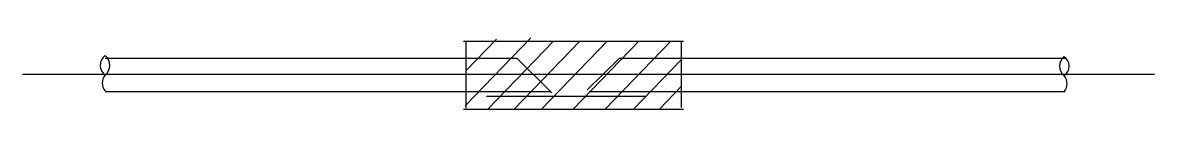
# Model space of a CAD drawing. Header units: metres. Extents: x -100676 to -96121, y -334648 to -334361.
import ezdxf

# ---------------------------------------------------------------- set-up
doc = ezdxf.new("R2010")
doc.units = ezdxf.units.M
for name, color, linetype in [('AXIS', 1, 'Continuous'), ('STEEL', 1, 'Continuous'), ('TEXT', 3, 'Continuous')]:
    doc.layers.add(name, color=color, linetype=linetype)

msp = doc.modelspace()

# ---------------------------------------------------------------- linework, layer by layer
at = {"layer": 'AXIS'}
msp.add_line((-100676.3, -334506.8), (-96120.74, -334506.8), dxfattribs=at)
at = {"layer": 'STEEL'}
for points in [[(-98902.23, -334374.41), (-98015.83, -334374.41)], [(-98892.66, -334374.41), (-98892.66, -334643.85)], [(-98025.73, -334374.41), (-98025.73, -334641.52)], [(-100344.09, -334442.65), (-98686.59, -334442.65)], [(-98686.59, -334442.65), (-98546.43, -334582.39)], [(-98274.37, -334442.65), (-98403.31, -334571.2)], [(-98274.37, -334442.65), (-96480.05, -334442.65)], [(-100344.09, -334577.04), (-98554.46, -334577.04)], [(-98809.23, -334596.08), (-98166.94, -334596.08)], [(-98395.71, -334577.04), (-96480.05, -334577.04)], [(-98902.23, -334648.15), (-98015.83, -334648.15)]]:
    msp.add_lwpolyline(points, dxfattribs=at)
for centre, start, end in [((-100313.63, -334472.13), 128.23, 231.77), ((-100375.51, -334472.13), 308.23, 51.77), ((-96452.32, -334475.02), 128.23, 231.77), ((-96514.2, -334475.02), 308.23, 51.77), ((-100306.04, -334542.78), 140.41, 219.59), ((-96521.79, -334545.67), 320.41, 39.59)]:
    msp.add_arc(centre, 50, start, end, dxfattribs=at)
at = {"layer": 'TEXT'}
for p, q in [((-98631.06, -334361.39), (-98894.86, -334635.14)), ((-98769.47, -334366.27), (-98892.66, -334494.11)), ((-98539.88, -334374.41), (-98803.67, -334648.15)), ((-98434.03, -334374.41), (-98697.83, -334648.15)), ((-98323.31, -334374.41), (-98587.1, -334648.15)), ((-98196.29, -334374.41), (-98460.09, -334648.15)), ((-98067.65, -334374.41), (-98331.45, -334648.15)), ((-98025.73, -334449.19), (-98217.46, -334648.15)), ((-98025.73, -334557.34), (-98113.25, -334648.15))]:
    msp.add_line(p, q, dxfattribs=at)

doc.saveas('drawing.dxf')
